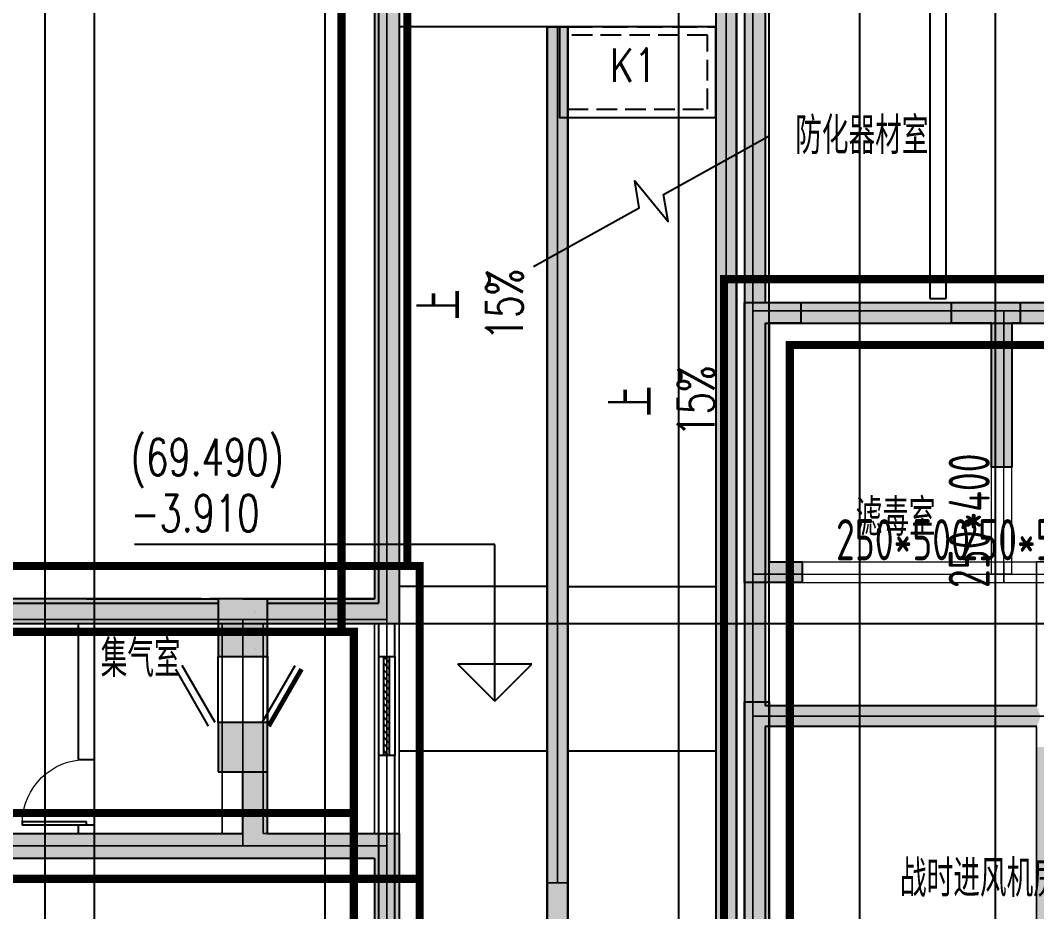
# Model space of a CAD drawing. Extents: x 369444 to 684549, y -549309 to 575337.
# Drawn here: x 474271 to 486624, y 451758 to 462587 of the extents above; entities that cross this region are included whole.
import ezdxf

# ---------------------------------------------------------------- set-up
doc = ezdxf.new("R2010")
doc.units = 0
doc.header["$LTSCALE"] = 1000
doc.header["$MEASUREMENT"] = 0
for name, pattern in [('@DASH', [0.425, 0.3, -0.125]), ('__DASH', [0.35, 0.25, -0.1]), ('DASH', [0.35, 0.25, -0.1]), ('HIDDEN', [9.525, 6.35, -3.175])]:
    doc.linetypes.add(name, pattern=pattern)
for name, color, linetype, lineweight, true_color in [('-1-0-1', 7, 'Continuous', 0, 0xc0c0c0), ('-1-1-2', 7, 'Continuous', 0, 0xc0c0c0), ('-2-0-1', 1, 'Continuous', 0, 0xff0000), ('-2-1-2', 9, 'Continuous', 0, 0x808080), ('1-6-1', 7, 'Continuous', 0, 0x55ff55), ('1-6-2', 7, 'Continuous', 0, 0x55ff55), ('12-6-1', 4, 'Continuous', 0, 0x00ffff), ('12-6-2', 4, 'Continuous', 0, 0x00ffff), ('12-6-5', 4, 'Continuous', 0, 0x00ffff)]:
    doc.layers.add(name, color=color, linetype=linetype, lineweight=lineweight, true_color=true_color)
for name, color, linetype in [('1-标高箭头', 3, 'Continuous'), ('A-WALL-HATCH', 8, 'Continuous'), ('COLUMN', 9, 'Continuous'), ('DIM_ELEV', 3, 'Continuous'), ('DOTE', 1, 'Continuous'), ('HS-A-轮廓线-地下室', 3, 'DASH'), ('PUB_HATCH', 8, 'Continuous'), ('WALL', 9, 'Continuous'), ('WINDOW', 4, 'Continuous'), ('XX', 13, 'HIDDEN'), ('二期轮廓线', 8, 'DASH'), ('填充', 8, 'Continuous'), ('砼墙', 151, 'Continuous'), ('车库集水坑', 60, 'Continuous'), ('防火分区线', 7, 'Continuous')]:
    doc.layers.add(name, color=color, linetype=linetype)
doc.styles.add('_HZTXT', font='txt.shx', dxfattribs={"width": 0.8, "bigfont": 'HZTXT.shx'})
doc.styles.add('_TCH_DIM', font='SIMPLEX', dxfattribs={"bigfont": 'GBCBIG'})
doc.styles.add('yjkcad', font='yjkeng.shx', dxfattribs={"width": 0.7, "height": 250, "bigfont": 'yjkchn.shx'})

# ---------------------------------------------------------------- blocks, each defined once
blk = doc.blocks.new('$WINLIB2D$00000039')
at = {"color": 0}
for points in [[(-0.5, 0.5), (-0.5, -0.5)], [(0.5, 0.5), (-0.5, 0.5)], [(0.5, -0.5), (0.5, 0.5)], [(-0.5, 0.167), (0.5, 0.167)], [(-0.384, -0.167), (-0.448, 0.167)], [(-0.316, -0.167), (-0.38, 0.167)], [(-0.248, -0.167), (-0.312, 0.167)], [(-0.18, -0.167), (-0.244, 0.167)], [(-0.112, -0.167), (-0.176, 0.167)], [(-0.044, -0.167), (-0.108, 0.167)], [(0.024, -0.167), (-0.04, 0.167)], [(0.092, -0.167), (0.028, 0.167)], [(0.16, -0.167), (0.096, 0.167)], [(0.228, -0.167), (0.164, 0.167)], [(0.296, -0.167), (0.232, 0.167)], [(0.364, -0.167), (0.3, 0.167)], [(0.432, -0.167), (0.368, 0.167)], [(0.5, -0.167), (0.436, 0.167)], [(-0.452, -0.167), (-0.5, 0.084)], [(-0.5, -0.167), (0.5, -0.167)], [(0.5, -0.5), (-0.5, -0.5)]]:
    blk.add_lwpolyline(points, dxfattribs=at)
blk = doc.blocks.new('_FZH')
blk.add_lwpolyline([(-0.5, -0.5), (0.5, -0.5), (0.5, 0.5), (-0.5, 0.5)], close=True)
at = {"layer": 'PUB_HATCH'}
blk.add_solid([(-0.5, -0.5), (0.5, -0.5), (-0.5, 0.5), (0.5, 0.5)], dxfattribs=at)
blk = doc.blocks.new('$DorLib2D$00000001')
for p, q in [((0.45, 0.975), (0.5, 0.975)), ((0.45, 0), (0.45, 0.975)), ((0.5, 0), (0.5, 0.975)), ((0.5, 0), (0.45, 0))]:
    blk.add_line(p, q)
at = {"lineweight": 13}
blk.add_arc((0.475, 0), 0.975, 91.4693, 180, dxfattribs=at)
blk = doc.blocks.new('$DorLib2D$00000196')
at = {"color": 0}
for p, q in [((-0.5, 0.357), (0.366, 0.857)), ((-0.557, -0.456), (0.309, -0.956)), ((-0.5, -0.357), (0.366, -0.857))]:
    blk.add_line(p, q, dxfattribs=at)
at = {"color": 0, "const_width": 0.0714}
blk.add_lwpolyline([(-0.557, 0.456), (0.309, 0.956)], dxfattribs=at)

msp = doc.modelspace()

# ---------------------------------------------------------------- hatches: boundary and pattern name
at = {"layer": 'A-WALL-HATCH'}
for points in [[(477274.6, 454857), (477274.6, 455557), (476674.6, 455557), (476674.6, 454857)], [(477274.6, 453457), (477274.6, 454057), (476674.6, 454057), (476674.6, 453457)]]:
    msp.add_hatch(color=256, dxfattribs=at).paths.add_polyline_path(points)
at = {"layer": 'PUB_HATCH'}
for points in [[(478874.6, 470457), (478574.6, 470757), (478574.6, 455557), (478874.6, 455257)], [(482724.6, 464607), (482724.6, 449707), (482924.6, 449727), (482974.6, 449857), (482974.6, 464607)], [(483074.6, 464607), (483074.6, 459007), (483274.6, 459027), (483324.6, 459157), (483324.6, 464607)], [(480924.6, 446907), (480924.6, 462507), (480674.6, 462507), (480674.6, 446907)], [(483274.6, 459027), (483324.6, 458907), (489674.7, 458907), (489924.7, 459157), (483324.6, 459157)], [(483274.6, 459027), (483074.6, 459007), (483074.6, 454107), (483274.6, 454127), (483324.6, 454257), (483324.6, 458907)], [(475074.6, 455557), (456575.1, 455557), (456575.1, 455257), (475074.6, 455257)], [(476674.6, 455257), (476674.6, 455557), (475074.6, 455557), (475074.6, 455257)], [(477274.6, 455557), (477274.6, 455257), (478874.6, 455257), (478574.6, 455557)], [(486674.6, 454127), (486624.6, 454257), (483324.6, 454257), (483274.6, 454127), (483324.6, 454007), (486624.6, 454007)], [(483274.6, 454127), (483074.6, 454107), (483074.6, 449857), (483324.6, 449607), (483324.6, 454007)], [(477274.6, 453457), (476974.6, 453457), (476974.6, 452707), (477124.6, 452607), (477274.6, 452707)], [(470724.6, 452707), (471024.6, 452407), (475074.6, 452407), (475074.6, 452707)], [(475074.6, 452707), (475074.6, 452407), (477124.6, 452407), (477124.6, 452607), (476974.6, 452707)], [(477124.6, 452607), (477124.6, 452407), (478574.6, 452407), (478874.6, 452707), (477274.6, 452707)], [(478874.6, 452707), (478574.6, 452407), (478574.6, 449957), (478874.6, 449957)]]:
    msp.add_hatch(color=256, dxfattribs=at).paths.add_polyline_path(points)
at = {"layer": 'PUB_HATCH', "linetype": 'ByBlock'}
for points in [[(478624.5, 464657), (478624.5, 455507), (478874.5, 455257), (478874.5, 464657)], [(476674.6, 455257), (476674.6, 455507), (466224.7, 455507), (466224.7, 455257)], [(477274.6, 455507), (477274.6, 455257), (478874.5, 455257), (478624.5, 455507)]]:
    msp.add_hatch(color=256, dxfattribs=at).paths.add_polyline_path(points)
at = {"layer": '填充'}
h = msp.add_hatch(color=8, dxfattribs=at)
h.dxf.hatch_style = 1
h.paths.add_polyline_path([(507274.5, 462457), (507274.5, 462957), (506774.5, 462957), (506774.5, 462457)], flags=17)
h.paths.add_polyline_path([(500674.5, 462457), (500674.5, 462957), (500174.5, 462957), (500174.5, 462457)], flags=17)
h.paths.add_polyline_path([(497874.5, 462457), (497874.5, 462957), (497374.5, 462957), (497374.5, 462457)], flags=17)
h.paths.add_polyline_path([(510074.5, 462457), (510074.5, 462957), (509524.5, 462957), (509524.5, 462457)], flags=17)
h.paths.add_polyline_path([(509524.5, 460757), (509774.5, 460757), (509774.5, 461157), (509374.5, 461157), (509374.5, 460757)], flags=17)
h.paths.add_polyline_path([(497424.5, 460757), (497574.5, 460757), (497574.5, 461157), (497174.5, 461157), (497174.5, 460757)], flags=17)
h.paths.add_polyline_path([(512274.5, 467357), (510074.5, 467357), (510074.5, 465157), (510624.5, 465157), (510624.5, 464957), (509824.5, 464957), (509824.5, 467607), (512474.5, 467607), (512474.5, 464957), (511724.5, 464957), (511724.5, 465157), (512274.5, 465157)])
h.paths.add_polyline_path([(501674.5, 458107), (501124.5, 458107), (501124.5, 458357), (501674.5, 458357), (502074.5, 458357), (502074.5, 458107), (501924.5, 458107), (501924.5, 455207), (500174.5, 455207), (500174.5, 455457), (501674.5, 455457)])
h.paths.add_polyline_path([(514974.5, 467357), (514324.5, 467357), (514324.5, 467607), (515224.5, 467607), (515224.5, 465807), (514974.5, 465807)])
h.paths.add_polyline_path([(492624.5, 467557), (491974.5, 467557), (491974.5, 466007), (491724.5, 466007), (491724.5, 467807), (492624.5, 467807)])
h.paths.add_polyline_path([(507624.5, 450607), (506774.5, 450607), (506074.5, 450607), (506074.5, 450857), (506524.5, 450857), (506524.5, 454057), (506774.5, 454057), (506774.5, 450857), (507624.5, 450857)])
h.paths.add_polyline_path([(500174.5, 450607), (499324.5, 450607), (499324.5, 450857), (500174.5, 450857), (500174.5, 454057), (500424.5, 454057), (500424.5, 450857), (500874.5, 450857), (500874.5, 450607)])
h.paths.add_polyline_path([(505824.5, 458107), (505274.5, 458107), (505274.5, 455457), (506774.5, 455457), (506774.5, 455207), (505024.5, 455207), (505024.5, 458107), (504874.5, 458107), (504874.5, 458357), (505274.5, 458357), (505824.5, 458357)])
h.paths.add_polyline_path([(521349.5, 458907), (520874.5, 458907), (520874.5, 457157), (520624.5, 457157), (520624.5, 458907), (520524.5, 458907), (520524.5, 459157), (520874.5, 459157), (521349.5, 459157)])
h.paths.add_polyline_path([(517574.5, 450607), (517274.5, 450607), (516874.5, 450607), (516874.5, 450857), (517024.5, 450857), (517024.5, 454457), (517274.5, 454457), (517274.5, 450857), (517574.5, 450857)])
h.paths.add_polyline_path([(514174.5, 450607), (513149.5, 450607), (512374.5, 450607), (512374.5, 450857), (513124.5, 450857), (513124.5, 454557), (513424.5, 454557), (513424.5, 450857), (514174.5, 450857)])
h.paths.add_polyline_path([(489924.5, 456557), (489924.5, 455757), (487824.5, 455757), (487824.5, 456007), (489674.5, 456007), (489674.5, 456557)])
h.paths.add_polyline_path([(497624.5, 465157), (496874.5, 465157), (496874.5, 467557), (494674.5, 467557), (494674.5, 465357), (495224.5, 465357), (495224.5, 465157), (494474.5, 465157), (494474.5, 467807), (497124.5, 467807), (497124.5, 465407), (497624.5, 465407)])
h.paths.add_polyline_path([(509524.5, 458107), (509074.5, 458107), (509074.5, 458357), (509774.5, 458357), (509774.5, 455207), (509524.5, 455207)])
h.paths.add_polyline_path([(497874.5, 458107), (497424.5, 458107), (497424.5, 455207), (497174.5, 455207), (497174.5, 458357), (497874.5, 458357)])
h.paths.add_polyline_path([(489674.5, 450607), (489374.5, 450607), (489374.5, 450857), (489674.5, 450857), (489674.5, 454457), (489924.5, 454457), (489924.5, 450857), (490074.5, 450857), (490074.5, 450607)])
h.paths.add_polyline_path([(486074.5, 458907), (485589.5, 458907), (485589.5, 459157), (486074.5, 459157), (486424.5, 459157), (486424.5, 458907), (486324.5, 458907), (486324.5, 457157), (486074.5, 457157)])
h.paths.add_polyline_path([(523874.5, 449607), (523324.5, 449607), (523324.5, 449857), (523574.5, 449857), (523574.5, 454307), (523874.5, 454307)])
h.paths.add_polyline_path([(483624.5, 449607), (483074.5, 449607), (483074.5, 454307), (483374.5, 454307), (483374.5, 449857), (483624.5, 449857)])
h.paths.add_polyline_path([(515374.5, 458907), (514974.5, 458907), (514974.5, 462457), (514574.5, 462457), (514574.5, 462657), (515224.5, 462657), (515224.5, 459157), (515374.5, 459157)])
h.paths.add_polyline_path([(491974.5, 458907), (491574.5, 458907), (491574.5, 459157), (491724.5, 459157), (491724.5, 462657), (492424.5, 462657), (492424.5, 462457), (491974.5, 462457)])
h.paths.add_polyline_path([(520074.5, 450607), (519374.5, 450607), (519374.5, 450857), (520074.5, 450857), (520074.5, 453757), (520324.5, 453757), (520324.5, 450857), (520324.5, 449857), (520924.5, 449857), (520924.5, 449607), (520074.5, 449607)])
h.paths.add_polyline_path([(493824.5, 460257), (493824.5, 456757), (493524.5, 456757), (493524.5, 460257)])
h.paths.add_polyline_path([(487574.5, 450607), (486874.5, 450607), (486874.5, 449607), (486024.5, 449607), (486024.5, 449857), (486624.5, 449857), (486624.5, 450857), (486624.5, 453757), (486874.5, 453757), (486874.5, 450857), (487574.5, 450857)])
h.paths.add_polyline_path([(513424.5, 460257), (513424.5, 456757), (513124.5, 456757), (513124.5, 460257)])
h.paths.add_polyline_path([(509774.5, 450607), (509424.5, 450607), (509424.5, 450857), (509524.5, 450857), (509524.5, 454057), (509774.5, 454057), (509774.5, 450857), (509974.5, 450857), (509974.5, 450607)])
h.paths.add_polyline_path([(497524.5, 450607), (497174.5, 450607), (496974.5, 450607), (496974.5, 450857), (497174.5, 450857), (497174.5, 454057), (497424.5, 454057), (497424.5, 450857), (497524.5, 450857)])
h.paths.add_polyline_path([(523874.5, 455757), (523174.5, 455757), (523174.5, 456007), (523574.5, 456007), (523574.5, 458907), (523199.5, 458907), (523199.5, 459157), (523874.5, 459157)])
h.paths.add_polyline_path([(483774.5, 455757), (483074.5, 455757), (483074.5, 459157), (483759.5, 459157), (483759.5, 458907), (483374.5, 458907), (483374.5, 456007), (483774.5, 456007)])
h.paths.add_polyline_path([(517024.5, 458907), (516974.5, 458907), (516974.5, 459157), (517274.5, 459157), (517674.5, 459157), (517674.5, 458907), (517274.5, 458907), (517274.5, 458057), (517024.5, 458057)])
h.paths.add_polyline_path([(489974.5, 458907), (489924.5, 458907), (489924.5, 458057), (489674.5, 458057), (489674.5, 458907), (489274.5, 458907), (489274.5, 459157), (489674.5, 459157), (489974.5, 459157)])
h.paths.add_polyline_path([(519124.5, 455757), (517024.5, 455757), (517024.5, 456557), (517274.5, 456557), (517274.5, 456007), (519124.5, 456007)])
edge = h.paths.add_edge_path()
edge.add_line((497374.5, 465157), (497374.5, 465057))
edge.add_line((497374.5, 465057), (497624.5, 465057))
edge.add_line((497624.5, 465057), (497624.5, 465157))
edge.add_line((497424.5, 460757), (497424.5, 460007))
edge.add_line((497424.5, 460007), (495374.5, 460007))
edge.add_line((495374.5, 460007), (495374.5, 460257))
edge.add_line((495374.5, 460257), (497174.5, 460257))
edge.add_line((497174.5, 460257), (497174.5, 460757))
edge.add_line((509774.5, 460757), (509774.5, 460257))
edge.add_line((509774.5, 460257), (511574.5, 460257))
edge.add_line((511574.5, 460257), (511574.5, 460007))
edge.add_line((511574.5, 460007), (509524.5, 460007))
edge.add_line((509524.5, 460007), (509524.5, 460757))

# ---------------------------------------------------------------- linework, layer by layer
at = {"layer": '-1-0-1', "color": 0}
for p in [(480799.2, 462507.2, -3600), (483174.3, 462556.9, -3600), (483174.3, 459056.9, -3600), (483924.3, 459056.9, -3600), (485424.3, 459056.9, -3600), (486224.3, 459056.9, -3600), (486424.3, 459056.9, -3600), (486224.3, 457156.9, -3600), (483174.3, 455856.9, -3600), (483774.3, 455856.9, -3600), (486224.3, 455856.9, -3600), (476974.4, 455307.1, -3600), (478724.4, 455307.1, -3600), (483174.3, 454306.9, -3600), (483174.3, 454132.2, -3600), (483174.3, 453656.9, -3600), (476974.4, 452557, -3600), (478724.4, 452557, -3600), (480799.2, 452107.3, -3600)]:
    msp.add_point(p, dxfattribs=at)
at = {"layer": '-1-1-2', "color": 0}
for p, q in [((480799.2, 462507.2, -3600), (480799.2, 462507.2)), ((483174.3, 462556.9, -3600), (483174.3, 462556.9)), ((483174.3, 459056.9, -3600), (483174.3, 459056.9)), ((483924.3, 459056.9, -3600), (483924.3, 459056.9)), ((485424.3, 459056.9, -3600), (485424.3, 459056.9)), ((486224.3, 459056.9, -3600), (486224.3, 459056.9)), ((486424.3, 459056.9, -3600), (486424.3, 459056.9)), ((486224.3, 457156.9, -3600), (486224.3, 457156.9)), ((483174.3, 455856.9, -3600), (483174.3, 455856.9)), ((483774.3, 455856.9, -3600), (483774.3, 455856.9)), ((486224.3, 455856.9, -3600), (486224.3, 455856.9)), ((476974.4, 455307.1, -3600), (476974.4, 455307.1)), ((478724.4, 455307.1, -3600), (478724.4, 455307.1)), ((483174.3, 454306.9, -3600), (483174.3, 454306.9)), ((483174.3, 454132.2, -3600), (483174.3, 454132.2)), ((483174.3, 453656.9, -3600), (483174.3, 453656.9)), ((476974.4, 452557, -3600), (476974.4, 452557)), ((478724.4, 452557, -3600), (478724.4, 452557)), ((480799.2, 452107.3, -3600), (480799.2, 452107.3))]:
    msp.add_line(p, q, dxfattribs=at)
at = {"layer": '-2-0-1', "color": 0}
for p, q in [((478724.4, 455307.1, -3600), (478724.4, 464682.2, -3600)), ((482848.9, 449706.9, -3600), (482848.9, 464682.2, -3600)), ((483174.3, 462556.9, -3600), (483174.3, 464682.2, -3600)), ((480799.2, 452107.3, -3600), (480799.2, 462507.2, -3600)), ((483174.3, 459056.9, -3600), (483174.3, 462556.9, -3600)), ((483174.3, 455856.9, -3600), (483174.3, 459056.9, -3600)), ((483174.3, 459056.9, -3600), (483924.3, 459056.9, -3600)), ((483924.3, 459056.9, -3600), (485424.3, 459056.9, -3600)), ((485424.3, 459056.9, -3600), (486224.3, 459056.9, -3600)), ((486224.3, 459056.9, -3600), (486424.3, 459056.9, -3600)), ((486224.3, 457156.9, -3600), (486224.3, 459056.9, -3600)), ((486424.3, 459056.9, -3600), (489274.3, 459056.9, -3600)), ((486224.3, 455856.9, -3600), (486224.3, 457156.9, -3600)), ((483174.3, 454306.9, -3600), (483174.3, 455856.9, -3600)), ((483174.3, 455856.9, -3600), (483774.3, 455856.9, -3600)), ((483774.3, 455856.9, -3600), (486224.3, 455856.9, -3600)), ((486224.3, 455856.9, -3600), (486774.3, 455856.9, -3600)), ((470774.3, 455307.1, -3600), (476974.4, 455307.1, -3600)), ((476974.4, 455307.1, -3600), (478724.4, 455307.1, -3600)), ((476974.4, 452557, -3600), (476974.4, 455307.1, -3600)), ((478724.4, 452557, -3600), (478724.4, 455307.1, -3600)), ((483174.3, 454132.2, -3600), (483174.3, 454306.9, -3600)), ((483174.3, 454132.2, -3600), (486774.3, 454132.2, -3600)), ((483174.3, 453656.9, -3600), (483174.3, 454132.2, -3600)), ((483174.3, 449706.9, -3600), (483174.3, 453656.9, -3600)), ((470774.3, 452557, -3600), (476974.4, 452557, -3600)), ((476974.4, 452557, -3600), (478724.4, 452557, -3600)), ((478724.4, 448932.2, -3600), (478724.4, 452557, -3600))]:
    msp.add_line(p, q, dxfattribs=at)
at = {"layer": '-2-1-2', "color": 0}
for p, q in [((478724.4, 455307.1), (478724.4, 464682.2)), ((482848.9, 449706.9), (482848.9, 464682.2)), ((483174.3, 462556.9), (483174.3, 464682.2)), ((480799.2, 452107.3), (480799.2, 462507.2)), ((483174.3, 459056.9), (483174.3, 462556.9)), ((483174.3, 455856.9), (483174.3, 459056.9)), ((483174.3, 459056.9), (483924.3, 459056.9)), ((483924.3, 459056.9), (485424.3, 459056.9)), ((485424.3, 459056.9), (486224.3, 459056.9)), ((486224.3, 459056.9), (486424.3, 459056.9)), ((486224.3, 457156.9), (486224.3, 459056.9)), ((486424.3, 459056.9), (489274.3, 459056.9)), ((486224.3, 455856.9), (486224.3, 457156.9)), ((483174.3, 454306.9), (483174.3, 455856.9)), ((483174.3, 455856.9), (483774.3, 455856.9)), ((483774.3, 455856.9), (486224.3, 455856.9)), ((486224.3, 455856.9), (486774.3, 455856.9)), ((470774.3, 455307.1), (476974.4, 455307.1)), ((476974.4, 455307.1), (478724.4, 455307.1)), ((476974.4, 452557), (476974.4, 455307.1)), ((478724.4, 452557), (478724.4, 455307.1)), ((483174.3, 454132.2), (483174.3, 454306.9)), ((483174.3, 454132.2), (486774.3, 454132.2)), ((483174.3, 453656.9), (483174.3, 454132.2)), ((483174.3, 449706.9), (483174.3, 453656.9)), ((470774.3, 452557), (476974.4, 452557)), ((476974.4, 452557), (478724.4, 452557)), ((478724.4, 448932.2), (478724.4, 452557))]:
    msp.add_line(p, q, dxfattribs=at)
at = {"color": 2}
for p, q in [((480674.5, 462507), (478874.5, 462507)), ((480674.5, 455707), (478874.5, 455707)), ((480924.5, 455707), (482724.5, 455707)), ((480674.5, 453707), (478874.5, 453707)), ((482724.5, 453707), (480924.5, 453707))]:
    msp.add_line(p, q, dxfattribs=at)
at = {"color": 2, "linetype": '@DASH'}
msp.add_line((480924.5, 462507), (482724.5, 462507), dxfattribs=at)
at = {"layer": '1-6-1', "color": 0}
for p, q in [((478574.4, 464682.2, -8700), (478574.4, 455556.1, -8700)), ((478574.4, 455556.1, -5100), (478574.4, 464682.2, -5100)), ((478874.4, 464682.2, -5100), (478874.4, 455307.1, -5100)), ((478874.4, 455307.1, -8700), (478874.4, 464682.2, -8700)), ((482723.9, 464557.2, -3600), (482723.9, 449706.9, -3600)), ((482723.9, 449706.9), (482723.9, 464557.2)), ((482973.9, 464557.2), (482973.9, 449856.9)), ((482973.9, 449856.9, -3600), (482973.9, 464557.2, -3600)), ((483073.3, 464557.2, -3600), (483073.3, 462556.9, -3600)), ((483073.3, 462556.9), (483073.3, 464557.2)), ((483323.3, 464557.2), (483323.3, 462556.9)), ((483323.3, 462556.9, -3600), (483323.3, 464557.2, -3600)), ((480674.2, 462507.2, -8700), (480674.2, 452107.3, -8700)), ((480674.2, 462507.2, -5100), (480674.2, 462507.2, -8700)), ((480674.2, 452107.3, -5100), (480674.2, 462507.2, -5100)), ((480674.2, 462507.2, -8700), (480674.2, 462507.2, -5100)), ((480924.2, 462507.2, -8700), (480674.2, 462507.2, -8700)), ((480674.2, 462507.2, -5100), (480924.2, 462507.2, -5100)), ((480924.2, 462507.2, -5100), (480924.2, 452107.3, -5100)), ((480924.2, 462507.2, -8700), (480924.2, 462507.2, -5100)), ((480924.2, 452107.3, -8700), (480924.2, 462507.2, -8700)), ((480924.2, 462507.2, -5100), (480924.2, 462507.2, -8700)), ((483073.3, 462556.9, -3600), (483073.3, 462556.9)), ((483073.3, 462556.9, -3600), (483073.3, 459056.9, -3600)), ((483073.3, 462556.9), (483073.3, 462556.9, -3600)), ((483073.3, 459056.9), (483073.3, 462556.9)), ((483323.3, 462556.9), (483323.3, 462556.9, -3600)), ((483323.3, 462556.9), (483323.3, 459156.9)), ((483323.3, 462556.9, -3600), (483323.3, 462556.9)), ((483323.3, 459156.9, -3600), (483323.3, 462556.9, -3600)), ((483073.3, 459056.9, -3600), (483073.3, 459056.9)), ((483074.3, 459056.9, -3600), (483074.3, 455856.9, -3600)), ((483074.3, 459056.9), (483074.3, 459056.9, -3600)), ((483074.3, 455856.9), (483074.3, 459056.9)), ((483323.3, 459156.9), (483323.3, 459156.9, -3600)), ((483323.3, 459156.9, -3600), (483323.3, 459156.9)), ((483924.3, 459156.9, -3600), (483323.3, 459156.9, -3600)), ((483323.3, 459156.9), (483924.3, 459156.9)), ((483924.3, 459156.9, -3600), (483924.3, 459156.9)), ((485424.3, 459156.9, -3600), (483924.3, 459156.9, -3600)), ((483924.3, 459156.9), (485424.3, 459156.9)), ((483924.3, 459156.9), (483924.3, 459156.9, -3600)), ((485424.3, 459156.9), (485424.3, 459156.9, -3600)), ((485424.3, 459156.9, -3600), (485424.3, 459156.9)), ((486224.3, 459156.9, -3600), (485424.3, 459156.9, -3600)), ((485424.3, 459156.9), (486224.3, 459156.9)), ((486224.3, 459156.9, -3600), (486224.3, 459156.9)), ((486424.3, 459156.9, -3600), (486224.3, 459156.9, -3600)), ((486224.3, 459156.9), (486424.3, 459156.9)), ((486224.3, 459156.9), (486224.3, 459156.9, -3600)), ((486424.3, 459156.9, -3600), (486424.3, 459156.9)), ((489274.3, 459156.9, -3600), (486424.3, 459156.9, -3600)), ((486424.3, 459156.9), (489274.3, 459156.9)), ((486424.3, 459156.9), (486424.3, 459156.9, -3600)), ((483374.3, 458906.9), (483374.3, 456006.9)), ((483374.3, 458906.9, -3600), (483374.3, 458906.9)), ((483374.3, 456006.9, -3600), (483374.3, 458906.9, -3600)), ((483374.3, 458906.9), (483374.3, 458906.9, -3600)), ((483924.3, 458906.9), (483374.3, 458906.9)), ((483374.3, 458906.9, -3600), (483924.3, 458906.9, -3600)), ((483924.3, 458906.9), (483924.3, 458906.9, -3600)), ((485424.3, 458906.9), (483924.3, 458906.9)), ((483924.3, 458906.9, -3600), (485424.3, 458906.9, -3600)), ((483924.3, 458906.9, -3600), (483924.3, 458906.9)), ((485424.3, 458906.9, -3600), (485424.3, 458906.9)), ((485424.3, 458906.9), (485424.3, 458906.9, -3600)), ((486074.3, 458906.9), (485424.3, 458906.9)), ((485424.3, 458906.9, -3600), (486074.3, 458906.9, -3600)), ((486074.3, 458906.9, -3600), (486074.3, 457156.9, -3600)), ((486074.3, 458906.9), (486074.3, 458906.9, -3600)), ((486074.3, 457156.9), (486074.3, 458906.9)), ((486074.3, 458906.9, -3600), (486074.3, 458906.9)), ((486324.3, 458906.9), (486324.3, 458906.9, -3600)), ((486424.3, 458906.9), (486324.3, 458906.9)), ((486324.3, 458906.9, -3600), (486424.3, 458906.9, -3600)), ((486324.3, 458906.9), (486324.3, 457156.9)), ((486324.3, 458906.9, -3600), (486324.3, 458906.9)), ((486324.3, 457156.9, -3600), (486324.3, 458906.9, -3600)), ((486424.3, 458906.9), (486424.3, 458906.9, -3600)), ((489274.3, 458906.9), (486424.3, 458906.9)), ((486424.3, 458906.9, -3600), (489274.3, 458906.9, -3600)), ((486424.3, 458906.9, -3600), (486424.3, 458906.9)), ((486074.3, 457156.9, -3600), (486074.3, 457156.9)), ((486074.3, 457156.9, -3600), (486324.3, 457156.9, -3600)), ((486074.3, 457156.9), (486074.3, 457156.9, -3600)), ((486324.3, 457156.9), (486074.3, 457156.9)), ((486324.3, 457156.9), (486324.3, 457156.9, -3600)), ((486324.3, 457156.9, -3600), (486324.3, 457156.9)), ((483374.3, 456006.9), (483374.3, 456006.9, -3600)), ((483374.3, 456006.9, -3600), (483374.3, 456006.9)), ((483774.3, 456006.9, -3600), (483374.3, 456006.9, -3600)), ((483374.3, 456006.9), (483774.3, 456006.9)), ((483774.3, 456006.9), (483774.3, 456006.9, -3600)), ((483774.3, 456006.9, -3600), (483774.3, 456006.9)), ((483774.3, 455756.9, -3600), (483774.3, 456006.9, -3600)), ((483774.3, 456006.9), (483774.3, 455756.9)), ((486624.3, 456006.9, -3600), (486624.3, 454257.2, -3600)), ((486624.3, 456006.9), (486624.3, 456006.9, -3600)), ((486624.3, 454257.2), (486624.3, 456006.9)), ((486624.3, 456006.9, -3600), (486624.3, 456006.9)), ((487874.3, 456006.9, -3600), (486624.3, 456006.9, -3600)), ((486624.3, 456006.9), (487874.3, 456006.9)), ((483074.3, 455856.9, -3600), (483074.3, 454306.9, -3600)), ((483074.3, 455856.9), (483074.3, 455856.9, -3600)), ((483074.3, 454306.9), (483074.3, 455856.9)), ((483074.3, 455856.9, -3600), (483074.3, 455856.9)), ((483324.3, 455756.9), (483324.3, 454306.9)), ((483324.3, 455756.9, -3600), (483324.3, 455756.9)), ((483324.3, 454306.9, -3600), (483324.3, 455756.9, -3600)), ((483324.3, 455756.9), (483324.3, 455756.9, -3600)), ((483774.3, 455756.9), (483324.3, 455756.9)), ((483324.3, 455756.9, -3600), (483774.3, 455756.9, -3600)), ((483774.3, 455756.9, -3600), (483774.3, 455756.9)), ((483774.3, 455756.9), (483774.3, 455756.9, -3600)), ((476974.4, 455557.1, -3600), (470774.3, 455557.1, -3600)), ((470774.3, 455557.1), (476974.4, 455557.1)), ((476974.4, 455557.1), (476974.4, 455557.1, -3600)), ((476974.4, 455556.1, -8700), (476974.4, 455556.1, -5100)), ((478574.4, 455556.1, -8700), (476974.4, 455556.1, -8700)), ((476974.4, 455556.1, -5100), (478574.4, 455556.1, -5100)), ((478574.4, 455556.1, -8700), (478574.4, 455556.1, -5100)), ((478574.4, 455556.1, -5100), (478574.4, 455556.1, -8700)), ((476724.4, 455257.1), (470774.3, 455257.1)), ((470774.3, 455257.1, -3600), (476724.4, 455257.1, -3600)), ((476724.4, 455257.1, -3600), (476724.4, 455257.1)), ((476724.4, 455257.1, -8700), (476724.4, 452707, -8700)), ((476724.4, 455257.1, -5100), (476724.4, 455257.1, -8700)), ((476724.4, 452707, -5100), (476724.4, 455257.1, -5100)), ((477224.4, 455256.1, -5100), (477224.4, 455256.1, -8700)), ((478574.4, 455256.1, -5100), (477224.4, 455256.1, -5100)), ((477224.4, 455256.1, -8700), (478574.4, 455256.1, -8700)), ((477224.4, 455256.1, -5100), (477224.4, 452707, -5100)), ((477224.4, 455256.1, -8700), (477224.4, 455256.1, -5100)), ((477224.4, 452707, -8700), (477224.4, 455256.1, -8700)), ((478574.4, 455256.1, -3600), (478574.4, 452707, -3600)), ((478574.4, 455256.1), (478574.4, 455256.1, -3600)), ((478574.4, 452707), (478574.4, 455256.1)), ((478574.4, 455256.1, -8700), (478574.4, 455256.1, -5100)), ((478874.4, 455307.1), (478874.4, 452557)), ((478874.4, 455307.1, -3600), (478874.4, 455307.1)), ((478874.4, 452557, -3600), (478874.4, 455307.1, -3600)), ((478874.4, 455307.1, -5100), (478874.4, 455307.1, -8700)), ((483074.3, 454306.9, -3600), (483074.3, 454132.2, -3600)), ((483074.3, 454306.9), (483074.3, 454306.9, -3600)), ((483074.3, 454132.2), (483074.3, 454306.9)), ((483074.3, 454306.9, -3600), (483074.3, 454306.9)), ((483324.3, 454306.9), (483324.3, 454306.9, -3600)), ((483374.3, 454306.9), (483374.3, 454257.2)), ((483374.3, 454306.9, -3600), (483374.3, 454306.9)), ((483374.3, 454257.2, -3600), (483374.3, 454306.9, -3600)), ((483374.3, 454257.2, -3600), (483374.3, 454257.2)), ((486624.3, 454257.2, -3600), (483374.3, 454257.2, -3600)), ((483374.3, 454257.2), (486624.3, 454257.2)), ((483374.3, 454257.2), (483374.3, 454257.2, -3600)), ((486624.3, 454257.2), (486624.3, 454257.2, -3600)), ((486624.3, 454257.2, -3600), (486624.3, 454257.2)), ((483074.3, 454132.2, -3600), (483074.3, 454132.2)), ((483074.3, 454132.2, -3600), (483074.3, 453656.9, -3600)), ((483074.3, 454132.2), (483074.3, 454132.2, -3600)), ((483074.3, 453656.9), (483074.3, 454132.2)), ((483374.3, 454007.2), (483374.3, 454007.2, -3600)), ((486624.3, 454007.2), (483374.3, 454007.2)), ((483374.3, 454007.2, -3600), (486624.3, 454007.2, -3600)), ((483374.3, 454007.2), (483374.3, 453656.9)), ((483374.3, 454007.2, -3600), (483374.3, 454007.2)), ((483374.3, 453656.9, -3600), (483374.3, 454007.2, -3600)), ((486624.3, 454007.2, -3600), (486624.3, 454007.2)), ((486624.3, 454007.2, -8700), (486624.3, 453656.9, -8700)), ((486624.3, 454007.2, -5100), (486624.3, 454007.2, -8700)), ((486624.3, 453656.9, -5100), (486624.3, 454007.2, -5100)), ((483074.3, 453656.9, -3600), (483074.3, 453656.9)), ((483074.3, 453656.9, -3600), (483074.3, 449856.9, -3600)), ((483074.3, 453656.9), (483074.3, 453656.9, -3600)), ((483074.3, 449856.9), (483074.3, 453656.9)), ((483374.3, 453656.9), (483374.3, 453656.9, -3600)), ((483374.3, 453656.9), (483374.3, 449856.9)), ((483374.3, 453656.9, -3600), (483374.3, 453656.9)), ((483374.3, 449856.9, -3600), (483374.3, 453656.9, -3600)), ((486624.3, 453656.9, -8700), (486624.3, 453656.9, -5100)), ((486624.3, 453656.9, -8700), (486624.3, 450706.9, -8700)), ((486624.3, 453656.9, -5100), (486624.3, 453656.9, -8700)), ((486624.3, 450706.9, -5100), (486624.3, 453656.9, -5100)), ((476724.4, 452707, -3600), (470724.3, 452707, -3600)), ((470724.3, 452707), (476724.4, 452707)), ((476724.4, 452707, -8700), (476724.4, 452707, -5100)), ((476724.4, 452707), (476724.4, 452707, -3600)), ((477224.4, 452707, -5100), (477224.4, 452707, -8700)), ((477224.4, 452707, -3600), (477224.4, 452707)), ((478574.4, 452707, -3600), (477224.4, 452707, -3600)), ((477224.4, 452707), (478574.4, 452707)), ((478574.4, 452707, -3600), (478574.4, 452707)), ((478574.4, 452707), (478574.4, 452707, -3600)), ((478874.4, 452557, -5100), (478874.4, 449057.2, -5100)), ((478874.4, 452557, -8700), (478874.4, 452557, -5100)), ((478874.4, 449057.2, -8700), (478874.4, 452557, -8700)), ((478874.4, 452557), (478874.4, 452557, -3600)), ((476974.4, 452407), (471024.3, 452407)), ((471024.3, 452407, -3600), (476974.4, 452407, -3600)), ((476974.4, 452407), (476974.4, 452407, -3600)), ((478574.4, 452407), (476974.4, 452407)), ((476974.4, 452407, -3600), (478574.4, 452407, -3600)), ((476974.4, 452407, -3600), (476974.4, 452407)), ((478574.4, 452407, -8700), (478574.4, 448932.2, -8700)), ((478574.4, 452407, -5100), (478574.4, 452407, -8700)), ((478574.4, 448932.2, -5100), (478574.4, 452407, -5100)), ((478574.4, 452407, -3600), (478574.4, 452407)), ((480674.2, 452107.3, -8700), (480674.2, 452107.3, -5100)), ((480674.2, 452107.3, -8700), (480924.2, 452107.3, -8700)), ((480674.2, 452107.3, -5100), (480674.2, 452107.3, -8700)), ((480924.2, 452107.3, -5100), (480674.2, 452107.3, -5100)), ((480924.2, 452107.3, -5100), (480924.2, 452107.3, -8700)), ((480924.2, 452107.3, -8700), (480924.2, 452107.3, -5100))]:
    msp.add_line(p, q, dxfattribs=at)
at = {"layer": '1-6-2', "color": 0}
for p, q in [((478724.4, 464682.2, -5100), (478724.4, 455307.1, -5100)), ((478724.4, 455307.1, -8700), (478724.4, 464682.2, -8700)), ((482848.9, 464682.2), (482848.9, 449706.9)), ((482848.9, 449706.9, -3600), (482848.9, 464682.2, -3600)), ((483174.3, 464682.2), (483174.3, 462556.9)), ((483174.3, 462556.9, -3600), (483174.3, 464682.2, -3600)), ((480799.2, 462507.2, -5100), (480799.2, 452107.3, -5100)), ((480799.2, 462507.2, -8700), (480799.2, 462507.2, -5100)), ((480799.2, 452107.3, -8700), (480799.2, 462507.2, -8700)), ((483174.3, 462556.9), (483174.3, 462556.9, -3600)), ((483174.3, 462556.9), (483174.3, 459056.9)), ((483174.3, 462556.9, -3600), (483174.3, 462556.9)), ((483174.3, 459056.9, -3600), (483174.3, 462556.9, -3600)), ((483174.3, 459056.9), (483174.3, 459056.9, -3600)), ((483174.3, 459056.9), (483174.3, 455856.9)), ((483174.3, 459056.9, -3600), (483174.3, 459056.9)), ((483174.3, 455856.9, -3600), (483174.3, 459056.9, -3600)), ((483174.3, 459056.9), (483174.3, 459056.9, -3600)), ((483924.3, 459056.9), (483174.3, 459056.9)), ((483174.3, 459056.9, -3600), (483924.3, 459056.9, -3600)), ((483924.3, 459056.9), (483924.3, 459056.9, -3600)), ((485424.3, 459056.9), (483924.3, 459056.9)), ((483924.3, 459056.9, -3600), (485424.3, 459056.9, -3600)), ((483924.3, 459056.9, -3600), (483924.3, 459056.9)), ((485424.3, 459056.9, -3600), (485424.3, 459056.9)), ((485424.3, 459056.9), (485424.3, 459056.9, -3600)), ((486224.3, 459056.9), (485424.3, 459056.9)), ((485424.3, 459056.9, -3600), (486224.3, 459056.9, -3600)), ((486224.3, 459056.9), (486224.3, 459056.9, -3600)), ((486424.3, 459056.9), (486224.3, 459056.9)), ((486224.3, 459056.9, -3600), (486424.3, 459056.9, -3600)), ((486224.3, 459056.9), (486224.3, 457156.9)), ((486224.3, 459056.9, -3600), (486224.3, 459056.9)), ((486224.3, 457156.9, -3600), (486224.3, 459056.9, -3600)), ((486224.3, 459056.9, -3600), (486224.3, 459056.9)), ((486424.3, 459056.9), (486424.3, 459056.9, -3600)), ((489274.3, 459056.9), (486424.3, 459056.9)), ((486424.3, 459056.9, -3600), (489274.3, 459056.9, -3600)), ((486424.3, 459056.9, -3600), (486424.3, 459056.9)), ((486224.3, 457156.9), (486224.3, 457156.9, -3600)), ((483174.3, 455856.9), (483174.3, 454306.9)), ((483174.3, 455856.9, -3600), (483174.3, 455856.9)), ((483174.3, 454306.9, -3600), (483174.3, 455856.9, -3600)), ((483174.3, 455856.9), (483174.3, 455856.9, -3600)), ((483174.3, 455856.9), (483174.3, 455856.9, -3600)), ((483774.3, 455856.9), (483174.3, 455856.9)), ((483174.3, 455856.9, -3600), (483774.3, 455856.9, -3600)), ((483774.3, 455856.9, -3600), (483774.3, 455856.9)), ((476974.4, 455307.1), (470774.3, 455307.1)), ((470774.3, 455307.1, -3600), (476974.4, 455307.1, -3600)), ((476974.4, 455307.1, -3600), (476974.4, 455307.1)), ((476974.4, 455307.1, -5100), (476974.4, 455307.1, -8700)), ((478724.4, 455307.1, -5100), (476974.4, 455307.1, -5100)), ((476974.4, 455307.1, -8700), (478724.4, 455307.1, -8700)), ((476974.4, 455307.1, -5100), (476974.4, 452557, -5100)), ((476974.4, 455307.1, -8700), (476974.4, 455307.1, -5100)), ((476974.4, 452557, -8700), (476974.4, 455307.1, -8700)), ((478724.4, 455307.1), (478724.4, 452557)), ((478724.4, 455307.1, -3600), (478724.4, 455307.1)), ((478724.4, 452557, -3600), (478724.4, 455307.1, -3600)), ((478724.4, 455307.1, -5100), (478724.4, 455307.1, -8700)), ((478724.4, 455307.1, -8700), (478724.4, 455307.1, -5100)), ((483174.3, 454306.9), (483174.3, 454132.2)), ((483174.3, 454306.9, -3600), (483174.3, 454306.9)), ((483174.3, 454132.2, -3600), (483174.3, 454306.9, -3600)), ((483174.3, 454306.9), (483174.3, 454306.9, -3600)), ((483174.3, 454132.2), (483174.3, 454132.2, -3600)), ((486774.3, 454132.2), (483174.3, 454132.2)), ((483174.3, 454132.2, -3600), (486774.3, 454132.2, -3600)), ((483174.3, 454132.2), (483174.3, 454132.2, -3600)), ((483174.3, 454132.2), (483174.3, 453656.9)), ((483174.3, 454132.2, -3600), (483174.3, 454132.2)), ((483174.3, 453656.9, -3600), (483174.3, 454132.2, -3600)), ((483174.3, 453656.9), (483174.3, 453656.9, -3600)), ((483174.3, 453656.9), (483174.3, 449706.9)), ((483174.3, 453656.9, -3600), (483174.3, 453656.9)), ((483174.3, 449706.9, -3600), (483174.3, 453656.9, -3600)), ((476974.4, 452557), (470774.3, 452557)), ((470774.3, 452557, -3600), (476974.4, 452557, -3600)), ((476974.4, 452557, -5100), (476974.4, 452557, -8700)), ((476974.4, 452557), (476974.4, 452557, -3600)), ((478724.4, 452557), (476974.4, 452557)), ((476974.4, 452557, -3600), (478724.4, 452557, -3600)), ((476974.4, 452557, -3600), (476974.4, 452557)), ((478724.4, 452557, -5100), (478724.4, 448932.2, -5100)), ((478724.4, 452557, -8700), (478724.4, 452557, -5100)), ((478724.4, 448932.2, -8700), (478724.4, 452557, -8700)), ((478724.4, 452557), (478724.4, 452557, -3600)), ((478724.4, 452557, -3600), (478724.4, 452557)), ((480799.2, 452107.3, -5100), (480799.2, 452107.3, -8700))]:
    msp.add_line(p, q, dxfattribs=at)
at = {"layer": '1-标高箭头', "lineweight": -2}
for points in [[(479774.7, 462507, 0, 0, 0), (479774.7, 456157, 120, 0, 0), (479774.7, 455707, 0, 0, 0)], [(482103.5, 455707, 0, 0, 0), (482103.5, 459712.9, 120, 0, 0), (482103.5, 460162.9, 0, 0, 0)], [(479774.7, 453707, 0, 0, 0), (479774.7, 447357, 120, 0, 0), (479774.7, 446907, 0, 0, 0)], [(482103.5, 446907, 0, 0, 0), (482102.7, 453257, 120, 0, 0), (482102.7, 453707, 0, 0, 0)]]:
    msp.add_lwpolyline(points, format="xyseb", dxfattribs=at)
at = {"layer": '1-标高箭头'}
msp.add_lwpolyline([(480509.6, 459595.2), (481794.4, 460307.1), (481742.1, 460638.2), (482144.5, 460140.9), (482089.7, 460470.6), (483374.5, 461182.4)], dxfattribs=at)
msp.add_lwpolyline([(474574.5, 425398.6, 0, 0, 0), (474574.5, 451957, 120, 0, 0), (474574.5, 452407, 0, 0, 0)], format="xyseb", dxfattribs=at)
at = {"layer": '12-6-1', "color": 0}
for p, q in [((486074.3, 457156.9), (486324.3, 457156.9)), ((486074.3, 457156.9, -400), (486074.3, 457156.9)), ((486324.3, 457156.9, -400), (486074.3, 457156.9, -400)), ((486074.3, 455856.9), (486074.3, 457156.9)), ((486074.3, 455856.9, -400), (486074.3, 457156.9, -400)), ((486324.3, 457156.9), (486324.3, 457156.9, -400)), ((486324.3, 455856.9), (486324.3, 457156.9)), ((486324.3, 455856.9, -400), (486324.3, 457156.9, -400)), ((483774.3, 456006.9), (483774.3, 455756.9)), ((483774.3, 456006.9, -500), (483774.3, 456006.9)), ((483774.3, 455756.9, -500), (483774.3, 456006.9, -500)), ((483774.3, 456006.9), (486224.3, 456006.9)), ((483774.3, 456006.9, -500), (486224.3, 456006.9, -500)), ((486224.3, 456006.9), (486224.3, 455756.9)), ((486224.3, 456006.9, -500), (486224.3, 456006.9)), ((486224.3, 455756.9, -500), (486224.3, 456006.9, -500)), ((486224.3, 456006.9), (486224.3, 455756.9)), ((486224.3, 456006.9, -500), (486224.3, 456006.9)), ((486224.3, 455756.9, -500), (486224.3, 456006.9, -500)), ((486224.3, 456006.9), (486774.3, 456006.9)), ((486224.3, 456006.9, -500), (486774.3, 456006.9, -500)), ((486074.3, 455856.9), (486324.3, 455856.9)), ((486074.3, 455856.9, -400), (486074.3, 455856.9)), ((486324.3, 455856.9, -400), (486074.3, 455856.9, -400)), ((486324.3, 455856.9), (486324.3, 455856.9, -400)), ((483774.3, 455756.9), (483774.3, 455756.9, -500)), ((483774.3, 455756.9), (486224.3, 455756.9)), ((483774.3, 455756.9, -500), (486224.3, 455756.9, -500)), ((486224.3, 455756.9), (486224.3, 455756.9, -500)), ((486224.3, 455756.9), (486224.3, 455756.9, -500)), ((486224.3, 455756.9), (486774.3, 455756.9)), ((486224.3, 455756.9, -500), (486774.3, 455756.9, -500))]:
    msp.add_line(p, q, dxfattribs=at)
at = {"layer": '12-6-2', "color": 0}
for p, q in [((486224.3, 455856.9), (486224.3, 457156.9)), ((483774.3, 455856.9), (486224.3, 455856.9)), ((486224.3, 455856.9), (486774.3, 455856.9))]:
    msp.add_line(p, q, dxfattribs=at)
at = {"layer": 'COLUMN', "color": 8}
for p, q in [((477274.6, 455557), (476674.6, 455557)), ((476674.6, 455557), (476674.6, 455507)), ((477274.6, 455507), (477274.6, 455557)), ((476674.6, 455257), (476674.6, 454857)), ((477274.6, 454857), (477274.6, 455257)), ((476674.6, 454857), (477274.6, 454857)), ((477274.6, 454057), (476674.6, 454057)), ((476674.6, 454057), (476674.6, 453457)), ((477274.6, 453457), (477274.6, 454057)), ((476674.6, 453457), (477274.6, 453457))]:
    msp.add_line(p, q, dxfattribs=at)
at = {"layer": 'DIM_ELEV'}
for p, q in [((480040.1, 456217.6), (475657.2, 456217.6)), ((480040.1, 454315.4), (480040.1, 456217.6)), ((480040.1, 454315.4), (479590.1, 454765.4)), ((480490.1, 454765.4), (479590.1, 454765.4)), ((480040.1, 454315.4), (480490.1, 454765.4))]:
    msp.add_line(p, q, dxfattribs=at)
at = {"layer": 'DOTE', "color": 8}
for p, q in [((474574.5, 59364.2), (474574.5, 476704.8)), ((475174.5, 59364.2), (475174.5, 476704.8)), ((477974.5, 261807), (477974.5, 476704.8)), ((482274.5, 59364.2), (482274.5, 476704.8)), ((483374.5, 59364.2), (483374.5, 476704.8)), ((484474.5, 261807), (484474.5, 476704.8)), ((486124.5, 261807), (486124.5, 476704.8))]:
    msp.add_line(p, q, dxfattribs=at)
at = {"layer": 'DOTE', "color": 8, "lineweight": -2}
msp.add_line((377844.4, 455257), (624570.9, 455257), dxfattribs=at)
at = {"layer": 'HS-A-轮廓线-地下室', "lineweight": -2, "ltscale": 8}
msp.add_lwpolyline([(592974.5, 470757), (537864.5, 470756.9), (478574.5, 470756.9), (478574.5, 455557), (459624.8, 455556.9)], dxfattribs=at)
at = {"layer": 'WALL'}
for p, q in [((478574.6, 470757), (478574.6, 455557)), ((478874.6, 470457), (478874.6, 455257)), ((482724.5, 464657), (482724.5, 444806.9)), ((482724.6, 464607), (482724.6, 449707)), ((482974.5, 464657), (482974.5, 444806.9)), ((482974.6, 464607), (482974.6, 449857)), ((483074.6, 464607), (483074.6, 459007)), ((483324.6, 464607), (483324.6, 459157)), ((485324.6, 463255.8), (485324.6, 459207)), ((485524.6, 459207), (485524.6, 463255.8)), ((480674.5, 462507), (480674.5, 446907)), ((480924.5, 462507), (480674.5, 462507)), ((480674.6, 446907), (480674.6, 462507)), ((480674.6, 462507), (480924.6, 462507)), ((480924.5, 462507), (480924.5, 446907)), ((480924.6, 446907), (480924.6, 462507)), ((485324.6, 459207), (485524.6, 459207)), ((483324.6, 459157), (489924.7, 459157)), ((483074.6, 459007), (483074.6, 454107)), ((483324.6, 458907), (483324.6, 454257)), ((483324.6, 458907), (489674.7, 458907)), ((475074.6, 455557), (456575.1, 455557)), ((475074.6, 455557), (476674.6, 455557)), ((477274.6, 455557), (478574.6, 455557)), ((477124.6, 455407, 193.3), (477124.6, 455407, 193.3)), ((456575.1, 455257), (475074.6, 455257)), ((474974.6, 455257), (474974.6, 453607.2)), ((475074.6, 455257), (476674.6, 455257)), ((475174.6, 453607.2), (475174.6, 455257)), ((477274.6, 455257), (478874.6, 455257)), ((477124.6, 455182, 193.3), (477124.6, 455182, 193.3)), ((477124.6, 454957, 193.3), (477124.6, 454957, 193.3)), ((486624.6, 454257), (483324.6, 454257)), ((483074.6, 454107), (483074.6, 449857)), ((486624.6, 454007), (483324.6, 454007)), ((483324.6, 454007), (483324.6, 449607)), ((474974.6, 453607.2), (475174.6, 453607.2)), ((476974.6, 452707), (476974.6, 453457)), ((477274.6, 452707), (477274.6, 453457)), ((475174.6, 452807.2), (474974.6, 452807.2)), ((474974.6, 452807.2), (474974.6, 452707)), ((475174.6, 452707), (475174.6, 452807.2)), ((470724.6, 452707), (475074.6, 452707)), ((475074.6, 452707), (476974.6, 452707)), ((477274.6, 452707), (478874.6, 452707)), ((478874.6, 452707), (478874.6, 449957)), ((471024.6, 452407), (475074.6, 452407)), ((475074.6, 452407), (477124.6, 452407)), ((477124.6, 452407), (478574.6, 452407)), ((478574.6, 452407), (478574.6, 449957))]:
    msp.add_line(p, q, dxfattribs=at)
at = {"layer": 'WALL', "linetype": 'ByBlock'}
for p, q in [((478624.5, 464657), (478624.5, 455507)), ((478874.5, 464657), (478874.5, 455257)), ((466224.7, 455507), (476674.6, 455507)), ((477274.6, 455507), (478624.5, 455507)), ((466224.7, 455257), (476674.6, 455257)), ((477274.6, 455257), (478874.5, 455257)), ((478624.5, 455257), (478624.5, 454856.9)), ((478824.5, 454856.9), (478824.5, 455257)), ((478624.5, 454856.9), (478824.5, 454856.9)), ((478824.5, 453656.9), (478624.5, 453656.9)), ((478624.5, 453656.9), (478624.5, 449006.9)), ((478824.5, 448806.9), (478824.5, 453656.9))]:
    msp.add_line(p, q, dxfattribs=at)
at = {"layer": 'WINDOW', "color": 4}
for p, q in [((476674.6, 454057, -196.7), (476674.6, 454857, -196.7)), ((476674.6, 454057), (476674.6, 454857)), ((477274.6, 454057), (477274.6, 454857)), ((477274.6, 454057, -196.7), (477274.6, 454857, -196.7))]:
    msp.add_line(p, q, dxfattribs=at)
at = {"layer": 'XX', "ltscale": 6}
msp.add_lwpolyline([(476674.6, 454857), (477274.6, 454857), (477274.6, 454057), (476674.6, 454057)], close=True, dxfattribs=at)
at = {"layer": '二期轮廓线', "ltscale": 6}
msp.add_lwpolyline([(592974.6, 470757), (537864.7, 470756.9), (478574.7, 470756.9), (478574.6, 455557), (459624.9, 455556.9)], dxfattribs=at)
at = {"layer": '砼墙', "color": 8, "ltscale": 1}
for points in [[(483774.5, 455757), (483074.5, 455757), (483074.5, 459157), (483759.5, 459157), (483759.5, 458907), (483374.5, 458907), (483374.5, 456007), (483774.5, 456007)], [(486074.5, 458907), (485589.5, 458907), (485589.5, 459157), (486074.5, 459157), (486424.5, 459157), (486424.5, 458907), (486324.5, 458907), (486324.5, 457157), (486074.5, 457157)], [(483624.5, 449607), (483074.5, 449607), (483074.5, 454307), (483374.5, 454307), (483374.5, 449857), (483624.5, 449857)]]:
    msp.add_lwpolyline(points, close=True, dxfattribs=at)
at = {"layer": '车库集水坑', "color": 4, "lineweight": -2, "extrusion": (-2.59281e-12, -0.000253946, 1), "elevation": -117.5}
msp.add_lwpolyline([(480824.5, 462507), (480824.5, 461407), (482724.5, 461407), (482724.5, 462507)], close=True, dxfattribs=at)
at = {"layer": '车库集水坑', "color": 4, "linetype": '__DASH', "lineweight": -2, "extrusion": (-2.59281e-12, -0.000253946, 1), "elevation": -117.5}
msp.add_lwpolyline([(480924.5, 462407), (480924.5, 461507), (482624.5, 461507), (482624.5, 462407)], close=True, dxfattribs=at)
at = {"layer": '防火分区线', "linetype": '__DASH', "lineweight": -2, "ltscale": 8, "const_width": 100}
for points in [[(478324.6, 444407), (478324.6, 455157), (478174.5, 455157), (478174.5, 471156.9), (538264.5, 471156.9)], [(505574.5, 458656.7), (501424.5, 458656.7), (501424.5, 455806.7), (499874.5, 455806.7), (499874.5, 455742.6), (497724.6, 455742.7), (497724.6, 457842.7), (499674.6, 457842.7), (499674.6, 460642.8), (500974.6, 460642.8), (500974.6, 468042.7), (491474.5, 468042.8), (491474.5, 458792.7), (490174.6, 458792.7), (490174.6, 459442.7), (482824.6, 459442.7), (482824.6, 445207), (479124.6, 445207), (479124.6, 455957), (478974.5, 455957), (478974.5, 470356.9), (537464.5, 470356.9)], [(510124.5, 455006.7), (504774.6, 455006.9), (504774.5, 457856.7), (502224.5, 457856.7), (502224.5, 455006.7), (500674.5, 455006.7), (500674.5, 454942.6), (496924.6, 454942.7), (496924.6, 458642.7), (498874.6, 458642.7), (498874.6, 461442.8), (500174.6, 461442.8), (500174.6, 467242.7), (492274.5, 467242.8), (492274.5, 457992.7), (489374.6, 457992.7), (489374.6, 458642.7), (483624.6, 458642.7), (483624.6, 444407)]]:
    msp.add_lwpolyline(points, dxfattribs=at)
at = {"layer": '防火分区线', "color": 130, "linetype": 'DASH', "ltscale": 8, "const_width": 100}
for points in [[(499074.5, 406256.7), (499074.5, 450307), (500674.5, 450307), (500674.6, 455742.6), (497724.6, 455742.7), (497724.6, 457842.7), (499674.6, 457842.7), (499674.6, 460642.8), (500974.6, 460642.8), (500974.6, 468042.7), (491474.5, 468042.8), (491474.5, 458792.7), (490174.6, 458792.7), (490174.6, 459442.7), (482824.6, 459442.7), (482824.6, 445207), (478324.6, 445207), (478324.5, 434207)], [(498274.5, 407056.8), (498274.5, 451107), (499874.5, 451107), (499874.6, 454942.6), (496924.6, 454942.7), (496924.6, 458642.7), (498874.6, 458642.7), (498874.6, 461442.8), (500174.6, 461442.8), (500174.6, 467242.7), (492274.5, 467242.8), (492274.5, 457992.7), (489374.6, 457992.7), (489374.6, 458642.7), (483624.6, 458642.7), (483624.6, 444407)]]:
    msp.add_lwpolyline(points, dxfattribs=at)
at = {"layer": '防火分区线', "color": 114, "linetype": 'DASH', "ltscale": 8, "const_width": 100}
for points in [[(471274.5, 452157), (479124.5, 452157), (479124.5, 455957), (460024.8, 455956.9)], [(470474.5, 452957), (478324.5, 452957), (478324.5, 455157), (459224.8, 455156.9)]]:
    msp.add_lwpolyline(points, dxfattribs=at)

# ---------------------------------------------------------------- block references
at = {"layer": 'WALL', "xscale": 700, "yscale": 600, "zscale": 600, "rotation": 90}
msp.add_blockref('_FZH', (476974.6, 455207), dxfattribs=at)
at = {"layer": 'WALL', "xscale": 600, "yscale": 600, "zscale": 600}
msp.add_blockref('_FZH', (476974.6, 453757), dxfattribs=at)
at = {"layer": 'WINDOW'}
for name, p, xscale, yscale, zscale, rotation in [('$WINLIB2D$00000039', (478724.5, 454256.9), -1200, 200, -1200, 270), ('$DorLib2D$00000001', (475074.6, 453207.2), -800, 800, -800, 90)]:
    msp.add_blockref(name, p, dxfattribs=dict(at, xscale=xscale, yscale=yscale, zscale=zscale, rotation=rotation))
at = {"layer": 'WINDOW', "color": 4, "xscale": -800.0000000000001, "yscale": 800.0000000000001, "zscale": 800.0000000000001, "rotation": 269.9999985428865}
msp.add_blockref('$DorLib2D$00000196', (476924.6, 454457, -196.7), dxfattribs=at)

# ---------------------------------------------------------------- texts
at = {"color": 2, "style": '_TCH_DIM'}
for s, p in [('防化器材室', (483689.6, 460961.1, -96.5)), ('滤毒室', (484423.8, 456322.2, 0.1)), ('集气室', (475247.9, 454608.3)), ('战时进风机房', (484962.9, 451936.9, 0.1))]:
    msp.add_text(s, height=450, rotation=0, dxfattribs=at).set_placement(p)
at = {"layer": '1-标高箭头', "color": 7, "style": '_TCH_DIM', "width": 0.705882}
for p in [(480378.4, 458702), (482707.2, 457529.9)]:
    msp.add_text('15%', height=446.25, rotation=90, dxfattribs=at).set_placement(p)
at = {"layer": '1-标高箭头', "color": 7, "style": '_TCH_DIM'}
for p in [(479633.9, 458950.6), (481962.7, 457778.5)]:
    msp.add_text('上', height=506.4, rotation=90, dxfattribs=at).set_placement(p)
at = {"layer": '12-6-5', "color": 0, "insert": (486054.3, 456506.9), "char_height": 500, "attachment_point": 8, "rotation": 90, "style": 'yjkcad'}
msp.add_mtext('250*400', dxfattribs=at)
at = {"layer": '12-6-5', "color": 0, "char_height": 500, "attachment_point": 8, "style": 'yjkcad'}
for insert in [(484999.3, 456026.9), (486499.3, 456026.9)]:
    msp.add_mtext('250*500', dxfattribs=dict(at, insert=insert))
at = {"layer": 'DIM_ELEV', "color": 7, "style": '_TCH_DIM', "width": 0.705882}
for s, p in [('(69.490)', (475612.2, 457057.6)), ('-3.910', (475612.2, 456375.1))]:
    msp.add_text(s, height=446.25, dxfattribs=at).set_placement(p)
at = {"layer": '车库集水坑', "color": 4, "lineweight": -2, "extrusion": (-0.000253946, 2.59281e-12, 1), "style": '_HZTXT', "width": 0.8}
msp.add_text('K1', height=405, dxfattribs=at).set_placement((481436.9, 461840.9, -122.5))

doc.saveas('drawing.dxf')
